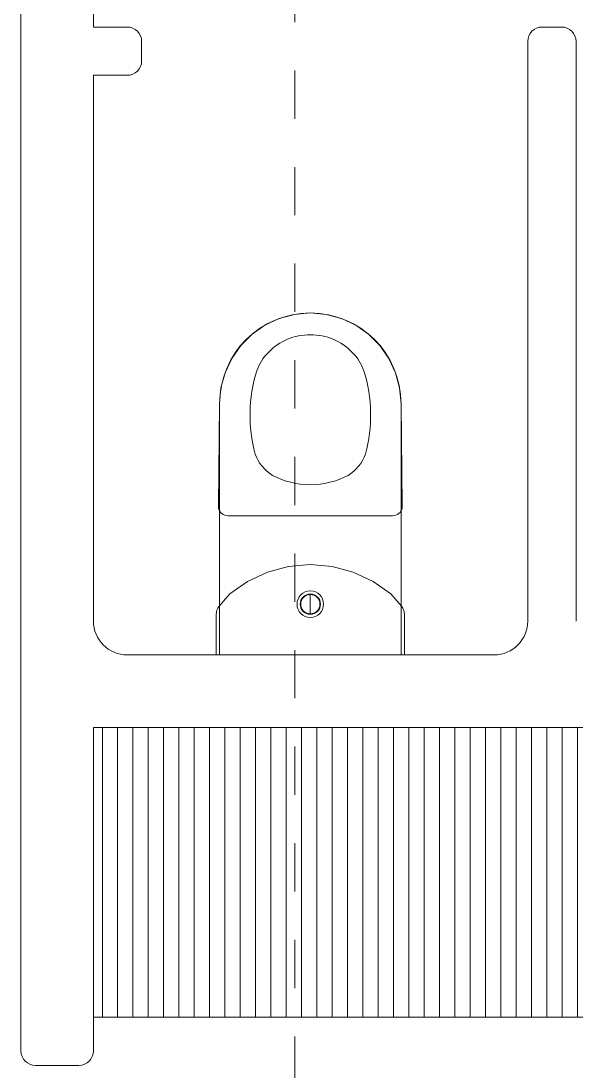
# Model space of a CAD drawing. Header units: metres. Extents: x -25 to 234, y -25 to 53.
# Drawn here: x 97.731 to 98.881, y 43.759 to 45.933 of the extents above; entities that cross this region are included whole.
import ezdxf

# ---------------------------------------------------------------- set-up
doc = ezdxf.new("R2010")
doc.units = ezdxf.units.M
doc.header["$LTSCALE"] = 0.1
doc.header["$MEASUREMENT"] = 0
doc.linetypes.add('CONTINU', pattern=[0])
doc.linetypes.add('DASHDOT', pattern=[1, 0.5, -0.25, 0, -0.25])
for name, color, linetype, lineweight in [('A-SECT-IDEN', 251, 'CONTINU', 9), ('A-WALL', 7, 'Continuous', 5), ('baños', 251, 'Continuous', 0), ('closets', 253, 'Continuous', 0)]:
    doc.layers.add(name, color=color, linetype=linetype, lineweight=lineweight)

# ---------------------------------------------------------------- blocks, each defined once
blk = doc.blocks.new('Caroma_ToiletSuites')
at = {"layer": 'baños'}
for p, q in [((-64.3, 696.7), (-94, 682.8)), ((-32.6, 705.1), (-64.3, 696.7)), ((0, 708), (-32.6, 705.1)), ((32.6, 705.1), (0, 708)), ((64.3, 696.7), (32.6, 705.1)), ((94, 682.8), (64.3, 696.7)), ((-94, 682.8), (-120.8, 664)), ((120.8, 664), (94, 682.8)), ((-120.8, 664), (-144, 640.8)), ((144, 640.8), (120.8, 664)), ((-144, 640.8), (-162.8, 614)), ((162.8, 614), (144, 640.8)), ((-162.8, 614), (-176.7, 584.3)), ((176.7, 584.3), (162.8, 614)), ((-176.7, 584.3), (-185.1, 552.6)), ((185.1, 552.6), (176.7, 584.3)), ((-185.1, 552.6), (-188, 520)), ((188, 520), (185.1, 552.6)), ((-188, 520), (-190.5, 308)), ((-188, 0), (-188, 520)), ((188, 520), (188, 0)), ((190.5, 308), (188, 520)), ((-190.5, 308), (-190.2, 304.5)), ((-190.2, 304.5), (-189.3, 301.2)), ((189.3, 301.2), (190.2, 304.5)), ((190.2, 304.5), (190.5, 308)), ((-189.3, 301.2), (-187.8, 298)), ((-187.8, 298), (-185.8, 295.1)), ((-185.8, 295.1), (-183.4, 292.7)), ((-183.4, 292.7), (-180.5, 290.7)), ((-180.5, 290.7), (-177.3, 289.2)), ((-177.3, 289.2), (-174, 288.3)), ((-174, 288.3), (-170.5, 288)), ((-170.5, 288), (170.5, 288)), ((170.5, 288), (174, 288.3)), ((174, 288.3), (177.3, 289.2)), ((177.3, 289.2), (180.5, 290.7)), ((180.5, 290.7), (183.4, 292.7)), ((183.4, 292.7), (185.8, 295.1)), ((185.8, 295.1), (187.8, 298)), ((187.8, 298), (189.3, 301.2)), ((-45.1, 183.1), (-88.9, 171.3)), ((0, 187), (-45.1, 183.1)), ((45.1, 183.1), (0, 187)), ((88.9, 171.3), (45.1, 183.1)), ((-88.9, 171.3), (-130, 152.2)), ((130, 152.2), (88.9, 171.3)), ((-130, 152.2), (-167.1, 126.2)), ((167.1, 126.2), (130, 152.2)), ((-167.1, 126.2), (-188.7, 100.9)), ((0, 85), (0, 125)), ((188.7, 100.9), (167.1, 126.2)), ((-194.6, 88.2), (-195, 83.5)), ((-193.4, 92.7), (-194.6, 88.2)), ((-191.4, 97), (-193.4, 92.7)), ((-188.7, 100.9), (-191.4, 97)), ((191.4, 97), (188.7, 100.9)), ((193.4, 92.7), (191.4, 97)), ((194.6, 88.2), (193.4, 92.7)), ((195, 83.5), (194.6, 88.2)), ((-195, 83.5), (-195, 0)), ((195, 0), (195, 83.5)), ((-195, 0), (195, 0)), ((188, 0), (-188, 0))]:
    blk.add_line(p, q, dxfattribs=at)
for centre, radius, start, end in [((0, 520), 188, 0, 180), ((-2.7, 547.4), 115.2, 88.6565, 137.0404), ((2.7, 547.4), 115.2, 42.9609, 91.3415), ((-18.8, 556.1), 97.6, 134.3372, 160.9897), ((18.8, 556.1), 97.6, 19.01, 45.6643), ((183, 496.7), 307.9, 162.7713, 195.2143), ((-183, 496.7), 307.9, 344.7852, 17.2286), ((-36.1, 442.4), 82.4, 198.763, 239.3582), ((36.1, 442.4), 82.4, 300.6412, 341.2351), ((2.9, 529.9), 177.9, 242.916, 269.0659), ((-2.9, 529.9), 177.9, 270.9339, 297.0836), ((0, 105), 27.5, 0, 180), ((0, 105), 21, 0, 180), ((0, 105), 20, 0, 180), ((0, 105), 27.5, 180, 0), ((0, 105), 21, 180, 0), ((0, 105), 20, 180, 0)]:
    blk.add_arc(centre, radius, start, end, dxfattribs=at)
blk = doc.blocks.new('PL MUEBLES 1N NASAS 09')
at = {"layer": 'closets', "transparency": 33554687}
h = blk.add_hatch(dxfattribs=at)
h.set_pattern_fill('LINE', color=4, scale=0.01, angle=90)
h.set_pattern_definition([(90, (248.235582, 143.847172), (-0.03175, 2e-18), [])])
h.paths.add_polyline_path([(53.3292, 49.1731), (53.3292, 48.3731)])
h.paths.add_polyline_path([(54.3758, 48.9731), (54.3758, 48.3731), (52.1806, 48.3731), (52.1806, 48.9731)])
at = {"layer": 'A-WALL', "color": 4}
for p, q in [((52.0311, 48.3031), (52.0311, 51.6981)), ((52.1811, 51.6981), (52.1811, 50.4231)), ((52.2511, 50.4231), (52.1811, 50.4231)), ((53.1511, 50.4231), (53.1111, 50.4231)), ((52.2811, 50.3931), (52.2811, 50.3531)), ((53.0811, 50.3931), (53.0811, 49.1931)), ((53.1811, 50.3931), (53.1811, 49.1931)), ((52.1811, 50.3231), (52.1811, 49.1931)), ((52.2511, 50.3231), (52.1811, 50.3231)), ((53.0111, 49.1231), (52.2511, 49.1231)), ((52.1811, 48.3031), (52.1811, 48.9731)), ((52.1811, 48.9731), (54.3811, 48.9731)), ((52.1511, 48.2731), (52.0611, 48.2731))]:
    blk.add_line(p, q, dxfattribs=at)
for centre, radius, start, end in [((52.2511, 50.3931), 0.03, 0, 90), ((53.1111, 50.3931), 0.03, 90, 180), ((53.1511, 50.3931), 0.03, 0, 90), ((52.2511, 50.3531), 0.03, 270, 0), ((52.2511, 49.1931), 0.07, 180, 270), ((53.0111, 49.1931), 0.07, 270, 0), ((52.0611, 48.3031), 0.03, 180, 270), ((52.1511, 48.3031), 0.03, 270, 0)]:
    blk.add_arc(centre, radius, start, end, dxfattribs=at)
at = {"layer": 'closets', "color": 4, "transparency": 33554687}
blk.add_line((52.1806, 48.3731), (54.3758, 48.3731), dxfattribs=at)
at = {"layer": 'baños', "color": 4, "xscale": -0.000999999934791, "yscale": 0.000999999934791}
blk.add_blockref('Caroma_ToiletSuites', (52.6306, 49.1231), dxfattribs=at)

msp = doc.modelspace()

# ---------------------------------------------------------------- linework, layer by layer
at = {"layer": 'A-SECT-IDEN', "linetype": 'DASHDOT', "ltscale": 0.5}
msp.add_line((98.2981, 50.8308), (98.2981, 26.4715), dxfattribs=at)

# ---------------------------------------------------------------- block references
msp.add_blockref('PL MUEBLES 1N NASAS 09', (45.6997, -4.5024))

doc.saveas('drawing.dxf')
